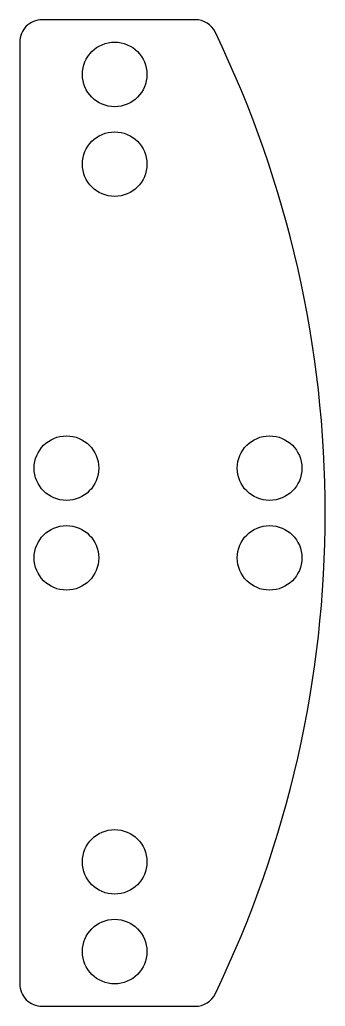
# Model space of a CAD drawing. Header units: millimetres. Extents: x 0.6 to 22.2, y 0 to 69.9.
import ezdxf

# ---------------------------------------------------------------- set-up
doc = ezdxf.new("R2010")
doc.units = ezdxf.units.MM
doc.layers.get('0').update_dxf_attribs({"linetype": 'CONTINUOUS'})

msp = doc.modelspace()

# ---------------------------------------------------------------- linework, layer by layer
msp.add_lwpolyline([(2.155, 0), (12.981, 0, 0.287926), (14.411, 0.898, 0.228573), (14.411, 68.952, 0.287926), (12.981, 69.85), (2.155, 69.85, 0.414214), (0.567, 68.263), (0.567, 1.587, 0.414214)], format="xyb", close=True)
for centre in [(7.284, 65.977), (7.284, 59.626), (3.873, 38.1), (18.248, 38.1), (3.873, 31.75), (18.248, 31.75), (7.284, 10.224), (7.284, 3.873)]:
    msp.add_circle(centre, 2.286)

doc.saveas('drawing.dxf')
